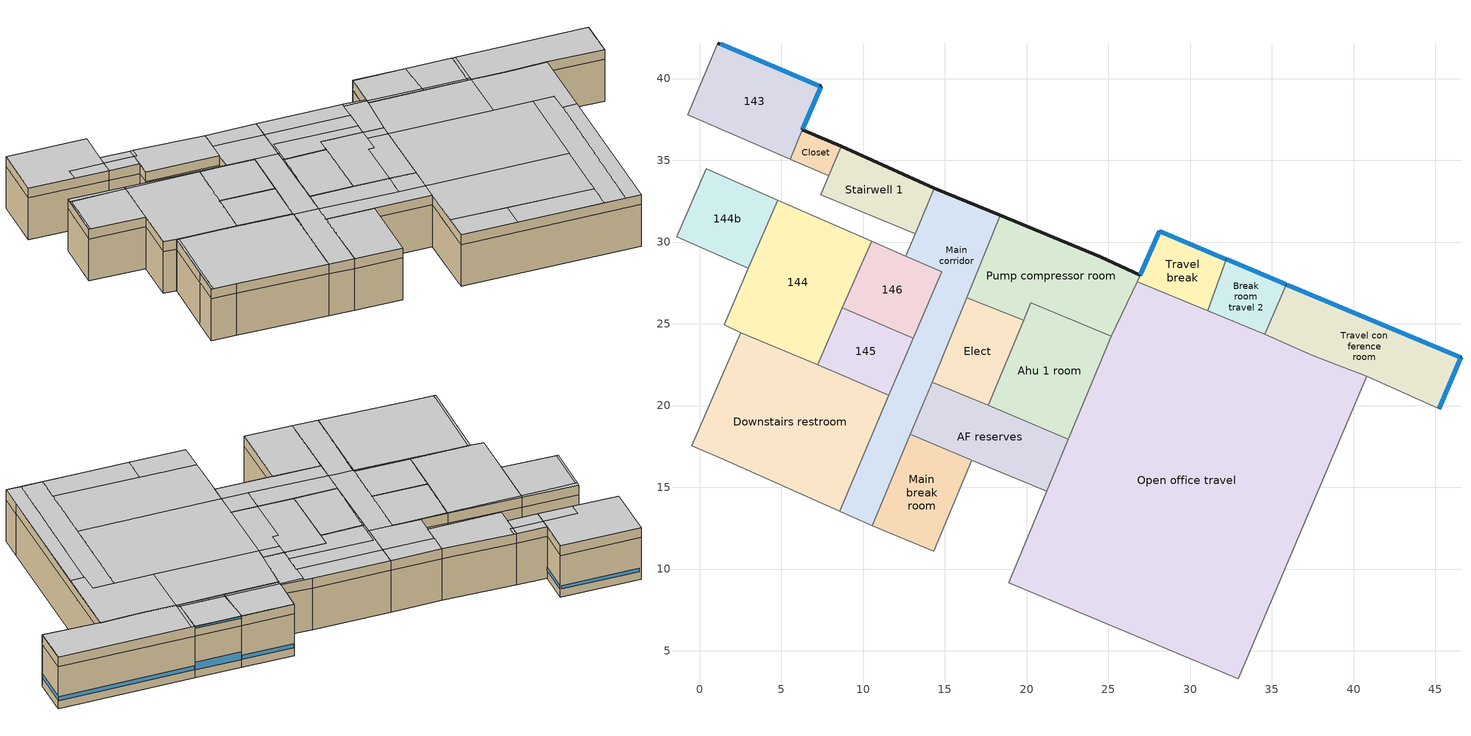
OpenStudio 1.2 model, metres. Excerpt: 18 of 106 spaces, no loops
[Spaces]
Open office travel
 floor ground: 26.76,27.57 31.08,25.78 34.57,24.35 37.52,23.06 40.81,21.79 33.8,5.3 32.94,3.28 18.89,9.16 21.21,14.75 22.53,17.93 25.16,24.23 z0
 wall to Travel break: 31.08,25.78 26.76,27.57 z0:3.96; 31.08,25.78 26.76,27.57 z3.96:4.88
 wall to Break room travel 2: 34.57,24.35 31.08,25.78 z0:3.96; 34.57,24.35 31.08,25.78 z3.96:4.88
 wall to Travel conference room: 40.81,21.79 37.52,23.06 34.57,24.35 z0:3.96; 40.81,21.79 37.52,23.06 34.57,24.35 z3.96:4.88
 wall to 170: 33.8,5.3 40.81,21.79 z0:3.96; 33.8,5.3 40.81,21.79 z3.96:4.88
 wall to Corridor 2: 18.89,9.16 32.94,3.28 33.8,5.3 z0:3.96; 18.89,9.16 32.94,3.28 33.8,5.3 z3.96:4.88
 wall to Retires office: 21.21,14.75 18.89,9.16 z0:3.96; 21.21,14.75 18.89,9.16 z3.96:4.88
 wall to AF reserves: 22.53,17.93 21.21,14.75 z0:3.96; 22.53,17.93 21.21,14.75 z3.96:4.88
 wall to Ahu 1 room: 25.16,24.23 22.53,17.93 z0:3.96; 25.16,24.23 22.53,17.93 z3.96:4.88
 wall to Pump compressor room: 26.76,27.57 25.16,24.23 z0:3.96; 26.76,27.57 25.16,24.23 z3.96:4.88
 ceiling to Open office bank 3: 38.31,15.92 40.81,21.79 37.52,23.06 34.86,24.22 33.03,19.85 37.79,17.93 37.21,16.39 z4.88
 ceiling to Corridor 3: 31.75,3.78 37.21,16.39 37.79,17.93 36.12,18.61 30.05,4.49 z4.88
 ceiling to Small office 11: 30.91,6.48 33.02,11.39 21.77,16.09 21.21,14.75 19.77,11.27 z4.88
 ceiling to Small office bank 3: 32.94,3.28 38.31,15.92 37.21,16.39 31.75,3.78 z4.88
 ceiling to Open office 7: 23.3,7.32 24.18,9.37 19.77,11.27 18.89,9.16 z4.88
 ceiling to Conference room: 33.03,19.85 34.86,24.22 34.57,24.35 26.76,27.57 25.16,24.23 24.8,23.35 z4.88
 ceiling to Conference room 1: 30.05,4.49 30.91,6.48 24.18,9.37 23.3,7.32 z4.88
 ceiling to Small office 10: 33.02,11.39 36.12,18.61 33.03,19.85 24.8,23.35 21.77,16.09 z4.88
Travel break
 floor ground: 26.76,27.57 26.93,27.96 28.11,30.66 32.21,28.95 31.08,25.78 z0
 wall outside: 32.21,28.95 28.11,30.66 26.93,27.96 z0:3.96; 32.21,28.95 28.11,30.66 26.93,27.96 z3.96:4.88
 wall to Pump compressor room: 26.93,27.96 26.76,27.57 z0:3.96; 26.93,27.96 26.76,27.57 z3.96:4.88
 wall to Break room travel 2: 31.08,25.78 32.21,28.95 z0:3.96; 31.08,25.78 32.21,28.95 z3.96:4.88
 window (Dbl Blue 6mm/6mm Air): 28.1,30.63 26.94,28 / 32.18,28.96 28.14,30.65 z0.76:1.15
 ceiling to Small office bank 5: 31.17,26.01 32.2,28.92 28.09,30.63 26.93,27.96 26.86,27.81 z4.88
 ceiling to Conference room: 31.08,25.78 31.17,26.01 26.86,27.81 26.76,27.57 z4.88
 roof outside: 32.2,28.92 32.21,28.95 28.11,30.66 28.09,30.63 z4.88
Break room travel 2
 floor ground: 31.08,25.78 32.21,28.95 35.87,27.4 34.57,24.35 z0
 wall outside: 35.87,27.4 32.21,28.95 z0:3.96; 35.87,27.4 32.21,28.95 z3.96:4.88
 wall to Travel conference room: 34.57,24.35 35.87,27.4 z0:3.96; 34.57,24.35 35.87,27.4 z3.96:4.88
 window (Dbl Blue 6mm/6mm Air): 35.84,27.42 32.24,28.93 z0.76:1.49; 35.84,27.42 32.24,28.93 z4.68:4.85
 ceiling to Small office bank 5: 34.66,24.55 35.87,27.4 35.8,27.43 32.2,28.92 31.17,26.01 z4.88
 ceiling to Conference room: 34.57,24.35 34.66,24.55 32.51,25.45 31.17,26.01 31.08,25.78 z4.88
 roof outside: 35.8,27.43 32.21,28.95 32.2,28.92 z4.88
Travel conference room
 floor ground: 34.57,24.35 35.87,27.4 46.56,22.95 45.23,19.81 40.81,21.79 37.52,23.06 z0
 wall outside: 45.23,19.81 46.56,22.95 35.87,27.4 z0:3.96; 45.23,19.81 46.56,22.95 35.87,27.4 z3.96:4.88
 wall to 170: 40.81,21.79 45.23,19.81 z0:3.96; 40.81,21.79 45.23,19.81 z3.96:4.88
 window (Dbl Blue 6mm/6mm Air): 45.24,19.84 46.55,22.92 z0.76:1.15; 46.53,22.96 35.9,27.39 z0.76:1.14
 ceiling to Open office bank 3: 45.2,19.82 46.56,22.95 36.14,27.29 34.86,24.22 37.52,23.06 40.81,21.79 z4.88
 ceiling to Small office bank 5: 34.95,24.43 36.14,27.29 35.87,27.4 34.66,24.55 z4.88
 ceiling to Conference room: 34.86,24.22 34.95,24.43 34.66,24.55 34.57,24.35 z4.88
 roof outside: 45.23,19.81 46.56,22.95 45.2,19.82 z4.88
Main break room
 floor ground: 10.54,12.66 12.88,18.24 16.64,16.67 14.3,11.08 z0
 wall to Main corridor: 12.88,18.24 10.54,12.66 z0:3.96; 12.88,18.24 10.54,12.66 z3.96:4.88
 wall to AF reserves: 16.64,16.67 12.88,18.24 z0:3.96; 16.64,16.67 12.88,18.24 z3.96:4.88
 wall to Retires office: 14.3,11.08 16.64,16.67 z0:3.96; 14.3,11.08 16.64,16.67 z3.96:4.88
 wall to Central 2 story lobby: 10.54,12.66 14.3,11.08 z0:3.96; 10.54,12.66 14.3,11.08 z3.96:4.88
 ceiling to Small office 11: 14.3,11.08 16.64,16.67 12.88,18.24 10.54,12.66 z4.88
AF reserves
 floor ground: 21.21,14.75 16.64,16.67 12.88,18.24 14.21,21.41 17.65,20.02 22.53,17.93 z0
 wall to Retires office: 16.64,16.67 21.21,14.75 z0:3.96; 16.64,16.67 21.21,14.75 z3.96:4.88
 wall to Main corridor: 14.21,21.41 12.88,18.24 z0:3.96; 14.21,21.41 12.88,18.24 z3.96:4.88
 wall to Elect: 17.65,20.02 14.21,21.41 z0:3.96; 17.65,20.02 14.21,21.41 z3.96:4.88
 wall to Ahu 1 room: 22.53,17.93 17.65,20.02 z0:3.96; 22.53,17.93 17.65,20.02 z3.96:4.88
 ceiling to Ahu 2 room: 19.67,16.97 20.45,18.82 17.65,20.02 14.21,21.41 13.48,19.68 z4.88
 ceiling to Small office 11: 21.21,14.75 21.77,16.09 19.67,16.97 13.48,19.68 12.88,18.24 z4.88
 ceiling to Small office 10: 21.77,16.09 22.53,17.93 20.45,18.82 19.67,16.97 z4.88
Elect
 floor ground: 14.21,21.41 16.33,26.58 19.81,25.21 17.65,20.02 z0
 wall to Main corridor: 16.33,26.58 14.21,21.41 z0:3.96; 16.33,26.58 14.21,21.41 z3.96:4.88
 wall to Pump compressor room: 19.81,25.21 16.33,26.58 z0:3.96; 19.81,25.21 16.33,26.58 z3.96:4.88
 wall to Ahu 1 room: 17.65,20.02 19.81,25.21 z0:3.96; 17.65,20.02 19.81,25.21 z3.96:4.88
 ceiling to Open office 6: 14.36,21.77 16.44,26.53 16.33,26.58 z4.88
 ceiling to Ahu 2 room: 17.65,20.02 19.81,25.21 16.44,26.53 15.03,23.31 14.36,21.77 14.21,21.41 z4.88
Pump compressor room
 floor ground: 16.33,26.58 18.39,31.63 24.49,29.11 26.93,27.96 26.76,27.57 25.16,24.23 20.26,26.3 19.81,25.21 z0
 wall outside: 26.93,27.96 24.49,29.11 18.39,31.63 z0:3.96; 26.93,27.96 24.49,29.11 18.39,31.63 z3.96:4.88
 wall to Main corridor: 18.39,31.63 16.33,26.58 z0:3.96; 18.39,31.63 16.33,26.58 z3.96:4.88
 wall to Ahu 1 room: 19.81,25.21 20.26,26.3 25.16,24.23 z0:3.96; 19.81,25.21 20.26,26.3 25.16,24.23 z3.96:4.88
 ceiling to Corridor 5: 23.93,25.83 24.54,27.31 17.77,30.1 16.68,27.43 16.81,27.38 17.32,28.64 z4.88
 ceiling to Open office 6: 16.44,26.53 16.81,27.38 16.68,27.43 16.33,26.58 z4.88
 ceiling to Ahu 2 room: 23.55,24.91 23.93,25.83 17.32,28.64 16.81,27.38 16.44,26.53 19.81,25.21 20.26,26.3 z4.88
 ceiling to Small office bank 5: 26.86,27.81 26.93,27.96 25.16,28.8 25.06,28.57 z4.88
 ceiling to Conference room: 25.16,24.23 26.76,27.57 26.86,27.81 25.06,28.57 23.98,25.95 23.55,24.91 z4.88
 ceiling to Small office 8: 24.54,27.31 25.16,28.8 24.49,29.11 18.39,31.63 17.77,30.1 z4.88
Main corridor
 floor ground: 8.58,13.55 11.57,20.63 13.06,24.12 14.8,28.18 12.6,29.14 13.2,30.5 14.36,33.29 18.39,31.63 16.33,26.58 14.21,21.41 12.88,18.24 10.54,12.66 z0
 wall outside: 18.39,31.63 14.36,33.29 z0:3.96; 18.39,31.63 14.36,33.29 z3.96:4.88
 wall to Downstairs restroom: 11.57,20.63 8.58,13.55 z0:3.96; 11.57,20.63 8.58,13.55 z3.96:4.88
 wall to 145: 13.06,24.12 11.57,20.63 z0:3.96; 13.06,24.12 11.57,20.63 z3.96:4.88
 wall to 146: 12.6,29.14 14.8,28.18 13.06,24.12 z0:3.96; 12.6,29.14 14.8,28.18 13.06,24.12 z3.96:4.88
 wall to Hallway 2: 13.2,30.5 12.6,29.14 z0:3.96; 13.2,30.5 12.6,29.14 z3.96:4.88
 wall to Stairwell 1: 14.36,33.29 13.2,30.5 z0:3.96; 14.36,33.29 13.2,30.5 z3.96:4.88
 wall to Central 2 story lobby: 8.58,13.55 10.54,12.66 z0:3.96; 8.58,13.55 10.54,12.66 z3.96:4.88
 ceiling to Corridor 5: 16.68,27.43 17.77,30.1 13.74,31.77 14.38,33.28 14.36,33.29 13.2,30.5 12.6,29.14 14.39,28.36 z4.88
 ceiling to Small office 8: 17.77,30.1 18.39,31.63 14.38,33.28 13.74,31.77 z4.88
 ceiling to Open office 6: 13.45,19.69 14.36,21.77 16.68,27.43 14.39,28.36 14.8,28.18 11.57,20.63 11.53,20.53 z4.88
 ceiling to Ahu 2 room: 13.48,19.68 14.21,21.41 14.36,21.77 13.45,19.69 z4.88
 ceiling to Small office 11: 10.54,12.66 13.48,19.68 11.6,20.5 9.04,14.66 8.58,13.55 z4.88
 ceiling to Upstairs restroom: 9.04,14.66 11.6,20.5 11.53,20.53 z4.88
146
 floor ground: 10.51,30.05 12.6,29.14 14.8,28.18 13.06,24.12 8.73,25.97 z0
 wall to Hallway 2: 12.6,29.14 10.51,30.05 z0:3.96; 12.6,29.14 10.51,30.05 z3.96:4.88
 wall to 145: 8.73,25.97 13.06,24.12 z0:3.96; 8.73,25.97 13.06,24.12 z3.96:4.88
 wall to 144: 10.51,30.05 8.73,25.97 z0:3.96; 10.51,30.05 8.73,25.97 z3.96:4.88
 ceiling to Corridor 5: 14.39,28.36 10.51,30.05 10.47,29.95 z4.88
 ceiling to Open office 6: 13.06,24.12 14.8,28.18 14.39,28.36 10.47,29.95 8.73,25.97 z4.88
145
 floor ground: 8.73,25.97 13.06,24.12 11.57,20.63 7.21,22.49 z0
 wall to Downstairs restroom: 7.21,22.49 11.57,20.63 z0:3.96; 7.21,22.49 11.57,20.63 z3.96:4.88
 wall to 144: 8.73,25.97 7.21,22.49 z0:3.96; 8.73,25.97 7.21,22.49 z3.96:4.88
 ceiling to Open office 6: 11.57,20.63 13.06,24.12 8.73,25.97 7.21,22.49 z4.88
144
 floor ground: 10.51,30.05 8.73,25.97 7.21,22.49 2.52,24.44 1.5,24.94 2.98,28.39 4.76,32.56 z0
 wall to Downstairs restroom: 2.52,24.44 7.21,22.49 z0:3.96; 2.52,24.44 7.21,22.49 z3.96:4.88
 wall to Service sm office: 1.5,24.94 2.52,24.44 z0:3.96; 1.5,24.94 2.52,24.44 z3.96:4.88
 wall to 144a: 2.98,28.39 1.5,24.94 z0:3.96; 2.98,28.39 1.5,24.94 z3.96:4.88
 wall to 144b: 4.76,32.56 2.98,28.39 z0:3.96; 4.76,32.56 2.98,28.39 z3.96:4.88
 wall to Hallway 2: 10.51,30.05 4.76,32.56 z0:3.96; 10.51,30.05 4.76,32.56 z3.96:4.88
 ceiling to Corridor 5: 10.47,29.95 10.51,30.05 4.76,32.56 4.66,32.31 z4.88
 ceiling to Open office 6: 7.21,22.49 10.47,29.95 4.66,32.31 1.5,24.94 2.52,24.44 2.68,24.37 2.69,24.4 3.91,23.87 z4.88
 ceiling to Upstairs restroom: 3.91,23.87 2.69,24.4 2.68,24.37 z4.88
144b
 floor ground: 2.98,28.39 -1.42,30.31 0.4,34.47 4.76,32.56 z0
 wall to 144a: -1.42,30.31 2.98,28.39 z0:3.96; -1.42,30.31 2.98,28.39 z3.96:4.88
 wall to 142: 0.4,34.47 -1.42,30.31 z0:3.96; 0.4,34.47 -1.42,30.31 z3.96:4.88
 wall to Hallway 2: 4.76,32.56 0.4,34.47 z0:3.96; 4.76,32.56 0.4,34.47 z3.96:4.88
 ceiling to Corridor 5: 4.66,32.31 4.76,32.56 0.4,34.47 0.24,34.11 z4.88
 ceiling to Open office 6: 2.98,28.39 4.66,32.31 0.37,34.05 -1.26,30.24 z4.88
 ceiling to Small office 9: -1.26,30.24 0.37,34.05 0.24,34.11 -1.42,30.31 z4.88
Stairwell 1
 floor ground: 14.36,33.29 13.2,30.5 7.41,32.88 7.91,34.06 8.65,35.87 z0
 wall outside: 14.36,33.29 8.65,35.87 z0:3.96; 14.36,33.29 8.65,35.87 z3.96:4.88
 wall to Hallway 2: 7.91,34.06 7.41,32.88 13.2,30.5 z0:3.96; 7.91,34.06 7.41,32.88 13.2,30.5 z3.96:4.88
 wall to Closet: 8.65,35.87 7.91,34.06 z0:3.96; 8.65,35.87 7.91,34.06 z3.96:4.88
 ceiling to Corridor 5: 13.2,30.5 14.36,33.29 8.87,35.77 8.58,35.03 8.35,35.13 7.41,32.88 z4.88
 ceiling to Small office 6: 8.58,35.03 8.87,35.77 8.65,35.87 8.35,35.13 z4.88
Closet
 floor ground: 8.65,35.87 7.91,34.06 5.52,35.05 6.28,36.88 z0
 wall outside: 8.65,35.87 6.28,36.88 z0:3.96; 8.65,35.87 6.28,36.88 z3.96:4.88
 wall to Hallway 2: 5.52,35.05 7.91,34.06 z0:3.96; 5.52,35.05 7.91,34.06 z3.96:4.88
 wall to 143: 6.28,36.88 5.52,35.05 z0:3.96; 6.28,36.88 5.52,35.05 z3.96:4.88
 ceiling to Corridor 5: 7.91,34.06 8.35,35.13 5.96,36.11 5.52,35.05 z4.88
 ceiling to Small office 6: 8.35,35.13 8.65,35.87 6.28,36.88 5.96,36.11 z4.88
143
 floor ground: -0.73,37.79 1.12,42.17 7.43,39.51 6.28,36.88 5.52,35.05 z0
 wall outside: 6.28,36.88 7.43,39.51 1.12,42.17 z0:3.96; 6.28,36.88 7.43,39.51 1.12,42.17 z3.96:4.88
 wall to 141: 1.12,42.17 -0.73,37.79 z0:3.96; 1.12,42.17 -0.73,37.79 z3.96:4.88
 wall to Hallway 2: -0.73,37.79 5.52,35.05 z0:3.96; -0.73,37.79 5.52,35.05 z3.96:4.88
 window (Dbl Blue 6mm/6mm Air): 6.31,36.94 7.4,39.46 / 7.29,39.57 1.26,42.11 z0.76:1.07
 ceiling to Corridor 5: 5.52,35.05 5.96,36.11 3.25,37.22 2.84,36.23 z4.88
 ceiling to Small office 6: 5.96,36.11 6.28,36.88 7.43,39.51 1.12,42.17 -0.73,37.79 2.84,36.23 3.25,37.22 z4.88
Downstairs restroom
 floor ground: 11.57,20.63 8.58,13.55 1.45,16.71 -0.5,17.55 0.5,19.82 2.52,24.44 7.21,22.49 z0
 wall to Central 2 story lobby: 1.45,16.71 8.58,13.55 z0:3.96; 1.45,16.71 8.58,13.55 z3.96:4.88
 wall to Service section: 0.5,19.82 -0.5,17.55 1.45,16.71 z0:3.96; 0.5,19.82 -0.5,17.55 1.45,16.71 z3.96:4.88
 wall to Service sm office: 2.52,24.44 0.5,19.82 z0:3.96; 2.52,24.44 0.5,19.82 z3.96:4.88
 ceiling to Open office 6: -0.33,17.48 2.68,24.37 2.52,24.44 -0.5,17.55 z4.88; 11.53,20.53 11.57,20.63 7.21,22.49 3.91,23.87 z4.88
 ceiling to Small office 11: 8.58,13.55 9.04,14.66 8.56,13.55 z4.88
 ceiling to Upstairs restroom: 8.56,13.55 9.04,14.66 11.53,20.53 3.91,23.87 2.68,24.37 -0.33,17.48 1.45,16.71 z4.88
Ahu 1 room
 floor ground: 25.16,24.23 22.53,17.93 17.65,20.02 19.81,25.21 20.26,26.3 z0
 ceiling to Ahu 2 room: 20.45,18.82 22.15,22.89 22.63,22.69 23.55,24.91 20.26,26.3 17.65,20.02 z4.88
 ceiling to Conference room: 24.8,23.35 25.16,24.23 23.55,24.91 23.19,24.03 z4.88
 ceiling to Small office 10: 22.53,17.93 24.8,23.35 23.19,24.03 22.63,22.69 22.15,22.89 20.45,18.82 z4.88
[Site]
Building 662 final: Latitude {deg}=30.067; Longitude {deg}=-85.567; Time Zone {hr}=-6; Elevation {m}=5
[SizingPeriod:DesignDay] Barometric Pressure {Pa}=101241; Sky Clearness=0; Rain Indicator=0; Snow Indicator=0; Day of Month=21; Daylight Saving Time Indicator=0; Dry-Bulb Temperature Range Modifier Type=DefaultMultipliers
Name | Maximum Dry-Bulb Temperature {C} | Daily Dry-Bulb Temperature Range {deltaC} | Humidity Indicating Conditions at Maximum Dry-Bulb {BasedOnField A3} | Wind Speed {m/s} | Wind Direction {deg} | Month | Day Type | Humidity Indicating Type | Solar Model Indicator | ASHRAE Taub | ASHRAE Taud
Tyndall Afb Ann Hum_n 99.6% Condns DP=>MCDB | 3.9 | 0 | -9.8 | 4 | 0 | 1 | WinterDesignDay | Dewpoint | ASHRAEClearSky
Tyndall Afb Ann Clg .4% Condns DB=>MWB | 32.9 | 7 | 25.8 | 3.9 | 240 | 7 | SummerDesignDay | Wetbulb | ASHRAETau | 0.519 | 1.937
Tyndall Afb Ann Htg 99.6% Condns DB | 0 | 0 | 0 | 4 | 0 | 1 | WinterDesignDay | Wetbulb | ASHRAEClearSky
Tyndall Afb Ann Clg .4% Condns Enth=>MDB | 30.9 | 7 | 88400 | 3.9 | 240 | 7 | SummerDesignDay | Enthalpy | ASHRAETau | 0.519 | 1.937
[Building]
Building 662: Default Construction Set=Default Construction Set 1; Default Schedule Set=Default Schedule Set 1
[ClimateZones]
Climate Zone Institution Name 1=ASHRAE; Climate Zone Document Name 1=ANSI/ASHRAE Standard 169; Climate Zone Document Year 1=2006; Climate Zone Institution Name 2=CEC; Climate Zone Document Name 2=California Climate Zone Descriptions; Climate Zone Document Year 2=1995
[Construction]
SLAB-ON-GRADE-FLOOR: Heavyweight Concrete - 8 in. - 140 lb/ft3
INTERIOR-WALL: Concrete Block - 10 in. - 105 lb/ft3 - Solid Grouted
INTERIOR-FLOOR: Carpet - 1/2 in., Lightweight Concrete - 6 in. - 80 lb/ft3
EXTERIOR-WALL: Brick - Fired Clay - 4 in. - 130 lb/ft3, Concrete Block - 10 in. - 115 lb/ft3 - Solid Grouted
EXTERIOR-ROOF: Built-up Roofing - 3/8 in., Cellular Polyisocyanurate - Gaspermeable Facers - 4 in., Metal Surface - 1/16 in., Steel-Framed - 4 in. Studs - 16 in. OC - R-0 Cavity Insulation
Dbl Blue 6mm/6mm Air: BLUE 6MM, AIR 6MM, CLEAR 6MM
[Material]
Name | Roughness | Thickness {m} | Conductivity {W/m-K} | Density {kg/m3} | Specific Heat {J/kg-K}
Heavyweight Concrete - 8 in. - 140 lb/ft3 | MediumRough | 0.2032 | 1.95 | 2242.58 | 900
Concrete Block - 10 in. - 105 lb/ft3 - Solid Grouted | MediumRough | 0.254 | 1.22594 | 1681.94 | 976.123
Carpet - 1/2 in. | MediumRough | 0.0127 | 0.06 | 288 | 1380
Lightweight Concrete - 6 in. - 80 lb/ft3 | MediumRough | 0.1524 | 0.53 | 1281.48 | 840
Brick - Fired Clay - 4 in. - 130 lb/ft3 | MediumRough | 0.1016 | 1.02 | 2082.4 | 790
Concrete Block - 10 in. - 115 lb/ft3 - Solid Grouted | MediumRough | 0.254 | 1.3269 | 1842.12 | 921.824
Built-up Roofing - 3/8 in. | Rough | 0.009525 | 0.16 | 1120 | 1460
Cellular Polyisocyanurate - Gaspermeable Facers - 4 in. | Rough | 0.1016 | 0.0245 | 32 | 920
Metal Surface - 1/16 in. | Smooth | 0.0015875 | 45.28 | 7824 | 500
Steel-Framed - 4 in. Studs - 16 in. OC - R-0 Cavity Insulation | Smooth | 0.0889 | 0.63825 | 81.3738 | 628.02
[WindowMaterial:Glazing] Optical Data Type=SpectralAverage; Thickness {m}=0.006; Infrared Transmittance at Normal Incidence=0; Front Side Infrared Hemispherical Emissivity=0.84; Back Side Infrared Hemispherical Emissivity=0.84; Conductivity {W/m-K}=0.9
Name | Solar Transmittance at Normal Incidence | Front Side Solar Reflectance at Normal Incidence | Back Side Solar Reflectance at Normal Incidence | Visible Transmittance at Normal Incidence | Front Side Visible Reflectance at Normal Incidence | Back Side Visible Reflectance at Normal Incidence
BLUE 6MM | 0.48 | 0.05 | 0.05 | 0.57 | 0.06 | 0.06
CLEAR 6MM | 0.775 | 0.071 | 0.071 | 0.881 | 0.08 | 0.08
[WindowMaterial:Gas]
AIR 6MM: Gas Type=Air; Thickness {m}=0.0063
[DefaultConstructionSet]
Default Construction Set 1: Default Exterior Surface Constructions=Default Surface Constructions 1; Default Interior Surface Constructions=Default Surface Constructions 3; Default Ground Contact Surface Constructions=Default Surface Constructions 2; Default Exterior SubSurface Constructions=Default Sub Surface Constructions 1; Default Interior SubSurface Constructions=Default Sub Surface Constructions 2
[DefaultSurfaceConstructions]
Name | Wall Construction | Roof Ceiling Construction | Floor Construction
Default Surface Constructions 1 | EXTERIOR-WALL | EXTERIOR-ROOF
Default Surface Constructions 2 |  |  | SLAB-ON-GRADE-FLOOR
Default Surface Constructions 3 | INTERIOR-WALL |  | INTERIOR-FLOOR
[DefaultSubSurfaceConstructions]
Default Sub Surface Constructions 1; Default Sub Surface Constructions 2
[ElectricEquipment:Definition] Design Level Calculation Method=EquipmentLevel
Name | Design Level {W}
Generic Beverage Vending Machine | 1145
Generic Water Cooler | 500
Generic CRT TV - 21 in | 135
Generic Mini-Fridge - 4.4 cubic foot | 31.68
Samsung -40-inch Class LED 6100 Series Smart TV | 48
Generic Coffee Maker - 100W | 5
Generic Refrigerator - 18 cubic foot | 200
Generic Microwave - 1460W | 73
Generic Desktop Printer | 40
Generic Network Printer | 600
Generic LCD Monitor - 20 in | 26
Generic Desktop Computer | 240
[People:Definition]
Low Activity - Office Work- Standing with Some Walking: Number of People Calculation Method=People; Number of People {people}=1; Fraction Radiant=0.3
[WaterUse:Equipment:Definition] Target Temperature Schedule=1.8925 L/s Urinal mixed temp 60.0F
Name | Peak Flow Rate {m3/s}
1.8925 L/s Urinal | 5.25694e-06
0.031545 m^3/hr Faucet | 8.7625e-09
6.056 L/s Toilet | 1.68222e-05
0.094635 m^3/hr Faucet | 2.62875e-08
[SpaceType] Design Specification Outdoor Air Object=Design Specification Outdoor Air 1
Storage; Mechanical room; Bathroom; Break room; Conference; Small office; Corridor; Open office
[ThermalZone] Use Ideal Air Loads=No
Name | Thermostat
Ahu 1 h | thermostat-1817a9ad-0e7d-422b-919c-38530279c7cb
Ahu 1 e | thermostat-28b28aaa-e093-4d9f-a799-5a16571c6847
Ahu 1 b | thermostat-881aed88-9a22-4651-87c3-46464b7a10f4
Ahu 1 d | thermostat-bf5cd722-1334-415b-aec5-2ccc55816b16
Ahu 1 f | thermostat-cfbbc7a7-cedb-440d-8805-9f591f9e0123
Ahu 1 g | thermostat-dfe98856-e523-49ce-ae5b-6cdb2c00ca5b
Zone 2 | thermostat-e5167c02-4939-4def-aa00-c8fb8a909ce2
[DefaultScheduleSet]
Default Schedule Set 1: Hours of Operation Schedule=Default HVAC Operation 24/7-365; Number of People Schedule=Level Occupancy; People Activity Level Schedule=Default People Activity Schedule Very Low Activity - Seated Passive; Lighting Schedule=Level Lights; Electric Equipment Schedule=Level Equipment; Gas Equipment Schedule=Level Equipment; Infiltration Schedule=Infiltration Schedule 100% 24/7-365; Other Equipment Schedule=Level Elevators
[BuildingStory]
Level 0: Nominal Z Coordinate {m}=0; Nominal Floor to Floor Height {m}=4.8768
[Space] Building Story=Level 0
Name | Space Type | Thermal Zone
Open office travel | Open office | Zone 2
Travel break | Break room | Ahu 1 h
Break room travel 2 | Small office | Ahu 1 h
Travel conference room | Conference | Ahu 1 h
Main break room | Break room | Ahu 1 g
AF reserves | Small office | Ahu 1 g
Elect; Ahu 1 room | Mechanical room | Ahu 1 g
Pump compressor room | Mechanical room | Ahu 1 e
Main corridor; Stairwell 1 | Corridor | Ahu 1 e
146; 145 | Small office | Ahu 1 f
144 | Open office | Ahu 1 f
144b | Small office | Ahu 1 d
Closet | Storage | Ahu 1 e
143 | Small office | Ahu 1 b
Downstairs restroom | Bathroom | Ahu 1 f
[Lights]
Name | Lights Definition | Space or SpaceType | Multiplier
Open office travel Luminaire 1 | (2) 32.0W T8 Linear Fluorescent (1) 0.88BF Fluorescent Electronic Non-Dimming | Open office travel | 35
Travel break Luminaire 1 | (2) 32.0W T8 Linear Fluorescent (1) 0.88BF Fluorescent Electronic Non-Dimming | Travel break | 4
Break room travel 2 Luminaire 1 | (2) 32.0W T8 Linear Fluorescent (1) 0.88BF Fluorescent Electronic Non-Dimming | Break room travel 2 | 4
Travel conference room Luminaire 1 | (2) 32.0W T8 Linear Fluorescent (1) 0.88BF Fluorescent Electronic Non-Dimming | Travel conference room | 8
Main break room Luminaire 1 | (2) 32.0W T8 Linear Fluorescent (1) 0.88BF Fluorescent Electronic Non-Dimming | Main break room | 4
Elect Luminaire 1 | (2) 32.0W T8 Linear Fluorescent (1) 0.88BF Fluorescent Electronic Non-Dimming | Elect | 2
Pump compressor room Luminaire 1 | (2) 32.0W T8 Linear Fluorescent (1) 0.88BF Fluorescent Electronic Non-Dimming | Pump compressor room | 3
Main corridor  Luminaire 1 | (2) 32.0W T8 Linear Fluorescent (1) 0.88BF Fluorescent Electronic Non-Dimming | Main corridor | 4
146 Luminaire 1 | (2) 32.0W T8 Linear Fluorescent (1) 0.88BF Fluorescent Electronic Non-Dimming | 146 | 2
145 Luminaire 1 | (2) 32.0W T8 Linear Fluorescent (1) 0.88BF Fluorescent Electronic Non-Dimming | 145 | 2
144 Luminaire 1 | (2) 32.0W T8 Linear Fluorescent (1) 0.88BF Fluorescent Electronic Non-Dimming | 144 | 8
144b Luminaire 1 | (2) 32.0W T8 Linear Fluorescent (1) 0.88BF Fluorescent Electronic Non-Dimming | 144b | 3
143 Luminaire 1 | (2) 32.0W T8 Linear Fluorescent (1) 0.88BF Fluorescent Electronic Non-Dimming | 143 | 4
Downstairs restroom Luminaire 1 | (2) 32.0W T8 Linear Fluorescent (1) 0.88BF Fluorescent Electronic Non-Dimming | Downstairs restroom | 6
Avg Small office AF reserves  OS:Lights | (2) 32.0W T8 Linear Fluorescent (1) 0.88BF Fluorescent Electronic Non-Dimming | AF reserves | 2
Avg Small office AF reserves  OS:Lights 1 | (3) 32.0W T8 Linear Fluorescent (3) 0.88BF Fluorescent Electronic Non-Dimming | AF reserves | 1
Avg Mechanical room Ahu 1 room OS:Lights | (2) 32.0W T8 Linear Fluorescent (1) 0.88BF Fluorescent Electronic Non-Dimming | Ahu 1 room | 2
[ElectricEquipment]
Name | Electric Equipment Definition | Space or SpaceType | Multiplier
Open office travel Plug Load 1 | Samsung -40-inch Class LED 6100 Series Smart TV | Open office travel | 1
Open office travel Plug Load 2 | Generic Desktop Printer | Open office travel | 6
Open office travel Plug Load 3 | Generic Network Printer | Open office travel | 4
Open office travel Plug Load 4 | Generic LCD Monitor - 20 in | Open office travel | 10
Open office travel Plug Load 5 | Generic Desktop Computer | Open office travel | 10
Travel break Plug Load 1 | Generic CRT TV - 21 in | Travel break | 1
Travel break Plug Load 2 | Generic Mini-Fridge - 4.4 cubic foot | Travel break | 1
Travel break Plug Load 3 | Generic Microwave - 1460W | Travel break | 1
Break room travel 2 Plug Load 1 | Generic Water Cooler | Break room travel 2 | 1
Break room travel 2 Plug Load 2 | Generic CRT TV - 21 in | Break room travel 2 | 1
Break room travel 2 Plug Load 3 | Generic Coffee Maker - 100W | Break room travel 2 | 1
Break room travel 2 Plug Load 4 | Generic Refrigerator - 18 cubic foot | Break room travel 2 | 1
Break room travel 2 Plug Load 5 | Generic Microwave - 1460W | Break room travel 2 | 1
Main break room Plug Load 1 | Generic Beverage Vending Machine | Main break room | 2
Main break room Plug Load 2 | Generic Microwave - 1460W | Main break room | 2
146 Plug Load 1 | Generic LCD Monitor - 20 in | 146 | 2
146 Plug Load 2 | Generic Desktop Computer | 146 | 2
145 Plug Load 1 | Generic Desktop Printer | 145 | 1
145 Plug Load 2 | Generic LCD Monitor - 20 in | 145 | 1
145 Plug Load 3 | Generic Desktop Computer | 145 | 1
144 Plug Load 1 | Generic Network Printer | 144 | 1
144 Plug Load 2 | Generic LCD Monitor - 20 in | 144 | 7
144 Plug Load 3 | Generic Desktop Computer | 144 | 4
144b Plug Load 1 | Generic LCD Monitor - 20 in | 144b | 2
144b Plug Load 2 | Generic Desktop Computer | 144b | 2
143 Plug Load 1 | Generic CRT TV - 21 in | 143 | 1
143 Plug Load 2 | Generic Mini-Fridge - 4.4 cubic foot | 143 | 1
143 Plug Load 3 | Generic Desktop Printer | 143 | 1
143 Plug Load 4 | Generic LCD Monitor - 20 in | 143 | 2
143 Plug Load 5 | Generic Desktop Computer | 143 | 1
Avg Small office AF reserves  OS:ElectricEquipment | Generic LCD Monitor - 20 in | AF reserves | 2
Avg Small office AF reserves  OS:ElectricEquipment 1 | Generic Microwave - 1460W | AF reserves | 0
Avg Small office AF reserves  OS:ElectricEquipment 2 | Generic Water Cooler | AF reserves | 0
Avg Small office AF reserves  OS:ElectricEquipment 3 | Generic Mini-Fridge - 4.4 cubic foot | AF reserves | 0
Avg Small office AF reserves  OS:ElectricEquipment 4 | Generic Network Printer | AF reserves | 0
Avg Small office AF reserves  OS:ElectricEquipment 5 | Generic Coffee Maker - 100W | AF reserves | 0
Avg Small office AF reserves  OS:ElectricEquipment 6 | Generic Refrigerator - 18 cubic foot | AF reserves | 0
Avg Small office AF reserves  OS:ElectricEquipment 7 | Generic Desktop Printer | AF reserves | 0
Avg Small office AF reserves  OS:ElectricEquipment 8 | Generic CRT TV - 21 in | AF reserves | 0
Avg Small office AF reserves  OS:ElectricEquipment 9 | Generic Desktop Computer | AF reserves | 1
[People] People Definition=Low Activity - Office Work- Standing with Some Walking
Name | Space or SpaceType | Activity Level Schedule | Multiplier
Open office travel Occupant 1 | Open office travel | Schedule Constant 1 | 10
Travel break Occupant 1 | Travel break | Schedule Constant 1 | 2
Break room travel 2 Occupant 1 | Break room travel 2 | Schedule Constant 1 | 2
146 Occupant 1 | 146 | Schedule Constant 1 | 2
145 Occupant 1 | 145 | Schedule Constant 1 | 1
144 Occupant 1 | 144 | Schedule Constant 1 | 4
144b Occupant 1 | 144b | Schedule Constant 1 | 2
143 Occupant 1 | 143 | Schedule Constant 1 | 1
Avg Small office AF reserves  OS:People | AF reserves |  | 1
[WaterUse:Equipment]
Name | Water Use Equipment Definition | Space
Main break room Water Fixture 1 | 0.094635 m^3/hr Faucet | Main break room
Downstairs restroom Water Fixture 1; Downstairs restroom Water Fixture 2; Downstairs restroom Water Fixture 3 | 1.8925 L/s Urinal | Downstairs restroom
Downstairs restroom Water Fixture 4; Downstairs restroom Water Fixture 5; Downstairs restroom Water Fixture 6; Downstairs restroom Water Fixture 7; Downstairs restroom Water Fixture 8; Downstairs restroom Water Fixture 9 | 0.031545 m^3/hr Faucet | Downstairs restroom
Downstairs restroom Water Fixture 10; Downstairs restroom Water Fixture 11; Downstairs restroom Water Fixture 12; Downstairs restroom Water Fixture 13; Downstairs restroom Water Fixture 14; Downstairs restroom Water Fixture 15; Downstairs restroom Water Fixture 16 | 6.056 L/s Toilet | Downstairs restroom
[ThermostatSetpoint:DualSetpoint] Heating Setpoint Temperature Schedule=Building Thermostat Heating Setpoint; Cooling Setpoint Temperature Schedule=Building Thermostat Cooling Setpoint
thermostat-1817a9ad-0e7d-422b-919c-38530279c7cb; thermostat-28b28aaa-e093-4d9f-a799-5a16571c6847; thermostat-881aed88-9a22-4651-87c3-46464b7a10f4; thermostat-bf5cd722-1334-415b-aec5-2ccc55816b16; thermostat-cfbbc7a7-cedb-440d-8805-9f591f9e0123; thermostat-dfe98856-e523-49ce-ae5b-6cdb2c00ca5b; thermostat-e5167c02-4939-4def-aa00-c8fb8a909ce2
[DesignSpecification:OutdoorAir]
Design Specification Outdoor Air 1: Outdoor Air Flow per Person {m3/s-person}=0.0107645
[SpaceInfiltration:DesignFlowRate] Design Flow Rate Calculation Method=AirChanges/Hour; Design Flow Rate=0; Air Changes per Hour=0.2
Name | Space or SpaceType
ASHRAE 90.1-2004 MediumOffice Infil | Bathroom
ASHRAE 90.1-2004 MediumOffice Infil 1 | Break room
ASHRAE 90.1-2004 MediumOffice Infil 2 | Conference
ASHRAE 90.1-2004 MediumOffice Infil 3 | Corridor
ASHRAE 90.1-2004 MediumOffice Infil 8 | Mechanical room
ASHRAE 90.1-2004 MediumOffice Infil 9 | Open office
ASHRAE 90.1-2004 MediumOffice Infil 11 | Small office
ASHRAE 90.1-2004 MediumOffice Infil 12 | Storage
[Schedule:Day]
Schedule Day 2; Schedule Day 3; Schedule Day 4; All Weekends 12; Level Occupancy Winter Design Day 1; Schedule Day 5; All Weekends 13; Level Elevators Winter Design Day 1; Schedule Day 7; Schedule Day 8: 24, 0, 0
All Weekdays 10; Building Thermostat Cooling Setpoint Winter Design Day 1: 24, 0, 22.2222
All Weekends 10; Building Thermostat Cooling Setpoint Summer Design Day 1: 24, 0, 22.4444
All Weekdays 11; All Weekends 11; Building Thermostat Heating Setpoint Winter Design Day 1; Building Thermostat Heating Setpoint Summer Design Day 1: 24, 0, 20
All Weekdays 12: 6, 0, 0, 11, 15, 0.845, 12, 30, 0.4025, 18, 0, 0.845, 24, 0, 0
Level Occupancy Summer Design Day 1; Level Equipment Summer Design Day 1: 24, 0, 0.845
All Weekdays 13: 5, 30, 0, 19, 45, 0.2925, 24, 0, 0
Level Elevators Summer Design Day 1: 24, 0, 0.2925
All Weekdays 15: 4, 30, 0.3025, 6, 15, 0.6075, 18, 0, 0.845, 19, 45, 0.5975, 20, 30, 0.2975, 24, 0, 0.2975
All Weekends 15: 24, 0, 0.3
Level Equipment Winter Design Day 1: 24, 0, 0.2975
All Weekdays 16: 6, 15, 0.5, 11, 45, 0.85, 13, 30, 0.675, 18, 0, 0.8375, 24, 0, 0.1975
All Weekends 16: 24, 0, 0.2025
Level Lights Winter Design Day 1: 24, 0, 0.1975
Level Lights Summer Design Day 1: 24, 0, 0.85
Schedule Day 10: 24, 0, 15.5556
Schedule Day 11; Schedule Day 12: 24, 0, 1
Schedule Day 13: 24, 0, 120
[Schedule:Ruleset]
Name | Default Day Schedule | Summer Design Day Schedule | Winter Design Day Schedule
Building Thermostat Cooling Setpoint | Schedule Day 2 | Building Thermostat Cooling Setpoint Summer Design Day 1 | Building Thermostat Cooling Setpoint Winter Design Day 1
Building Thermostat Heating Setpoint | Schedule Day 3 | Building Thermostat Heating Setpoint Summer Design Day 1 | Building Thermostat Heating Setpoint Winter Design Day 1
Level Occupancy | Schedule Day 4 | Level Occupancy Summer Design Day 1 | Level Occupancy Winter Design Day 1
Level Elevators | Schedule Day 5 | Level Elevators Summer Design Day 1 | Level Elevators Winter Design Day 1
Level Equipment | Schedule Day 7 | Level Equipment Summer Design Day 1 | Level Equipment Winter Design Day 1
Level Lights | Schedule Day 8 | Level Lights Summer Design Day 1 | Level Lights Winter Design Day 1
1.8925 L/s Urinal mixed temp 60.0F | Schedule Day 10
Default HVAC Operation 24/7-365 | Schedule Day 11
Infiltration Schedule 100% 24/7-365 | Schedule Day 12
Default People Activity Schedule Very Low Activity - Seated Passive | Schedule Day 13
[Schedule:Rule]
Name | Schedule Ruleset | Rule Order | Day Schedule | Apply Sunday | Apply Monday | Apply Tuesday | Apply Wednesday | Apply Thursday | Apply Friday | Apply Saturday
Building Thermostat Cooling Setpoint Default Weekday Schedule | Building Thermostat Cooling Setpoint | 1 | All Weekdays 10 | No | Yes | Yes | Yes | Yes | Yes | No
Building Thermostat Cooling Setpoint Default Weekend Schedule | Building Thermostat Cooling Setpoint | 0 | All Weekends 10 | Yes | No | No | No | No | No | Yes
Building Thermostat Heating Setpoint Default Weekday Schedule | Building Thermostat Heating Setpoint | 1 | All Weekdays 11 | No | Yes | Yes | Yes | Yes | Yes | No
Building Thermostat Heating Setpoint Default Weekend Schedule | Building Thermostat Heating Setpoint | 0 | All Weekends 11 | Yes | No | No | No | No | No | Yes
Level Occupancy Default Weekday Schedule | Level Occupancy | 1 | All Weekdays 12 | No | Yes | Yes | Yes | Yes | Yes | No
Level Occupancy Default Weekend Schedule | Level Occupancy | 0 | All Weekends 12 | Yes | No | No | No | No | No | Yes
Level Elevators Default Weekday Schedule | Level Elevators | 1 | All Weekdays 13 | No | Yes | Yes | Yes | Yes | Yes | No
Level Elevators Default Weekend Schedule | Level Elevators | 0 | All Weekends 13 | Yes | No | No | No | No | No | Yes
Level Equipment Default Weekday Schedule | Level Equipment | 1 | All Weekdays 15 | No | Yes | Yes | Yes | Yes | Yes | No
Level Equipment Default Weekend Schedule | Level Equipment | 0 | All Weekends 15 | Yes | No | No | No | No | No | Yes
Level Lights Default Weekday Schedule | Level Lights | 1 | All Weekdays 16 | No | Yes | Yes | Yes | Yes | Yes | No
Level Lights Default Weekend Schedule | Level Lights | 0 | All Weekends 16 | Yes | No | No | No | No | No | Yes
[Schedule:Constant]
Schedule Constant 1: Value=139.883
